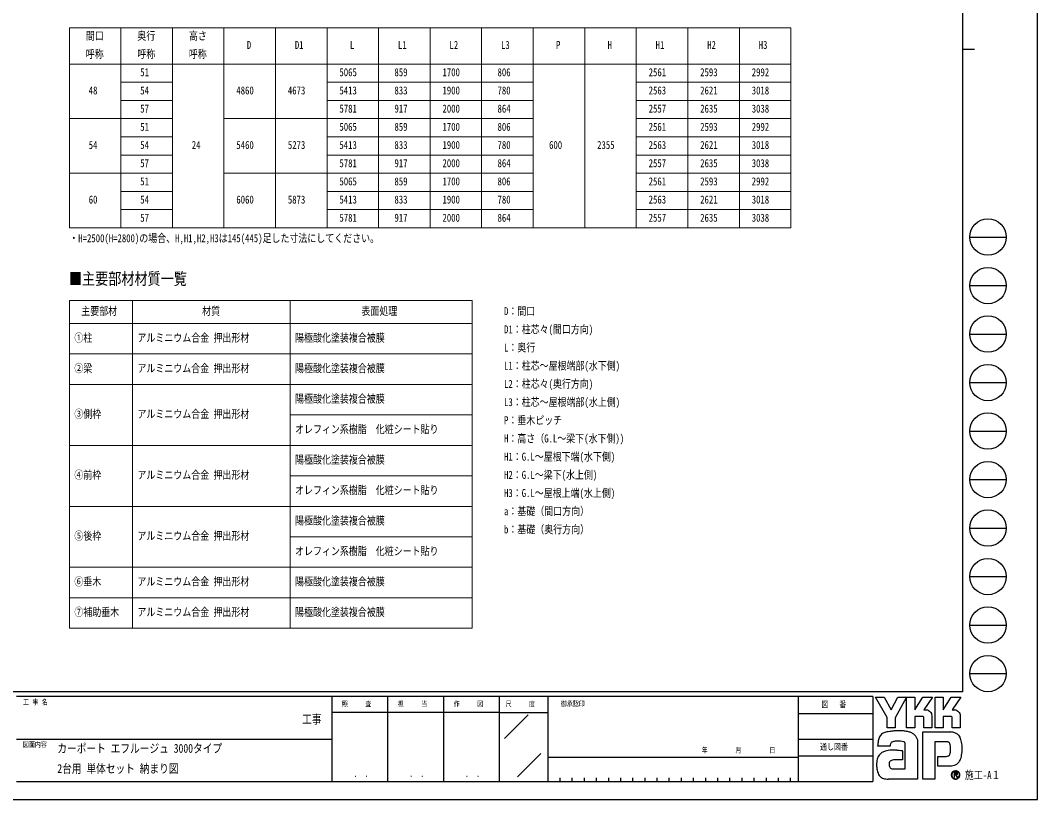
# Model space of a CAD drawing. Units: millimetres, scale not verified. Extents: x -16820 to 16820, y -11880 to 11880.
# Drawn here: x 43 to 16820, y -11880 to 974 of the extents above; entities that cross this region are included whole.
import ezdxf
from ezdxf.enums import TextEntityAlignment as Align

# ---------------------------------------------------------------- set-up
doc = ezdxf.new("R2010")
doc.units = ezdxf.units.MM
doc.header["$LTSCALE"] = 60
doc.layers.add('0-1_TABLE1', color=7, linetype='Continuous', lineweight=18)
doc.layers.add('0-2_USER1', color=3, linetype='Continuous')
doc.layers.add('0-8_YKK_ZWAK', color=7, linetype='Continuous')
doc.styles.add('ＭＳ ゴシック', font='')
doc.styles.get('ＭＳ ゴシック').set_extended_font_data('MS Gothic')

msp = doc.modelspace()

# ---------------------------------------------------------------- linework, layer by layer
at = {"layer": '0-1_TABLE1'}
for p, q in [((850.59, 852.62), (12750.59, 852.62)), ((850.59, 852.62), (850.59, -2447.38)), ((1700.59, 852.62), (1700.59, -2447.38)), ((2550.59, 852.62), (2550.59, -2447.38)), ((3400.59, 852.62), (3400.59, -2447.38)), ((4250.59, 852.62), (4250.59, -2447.38)), ((5100.59, 852.62), (5100.59, -2447.38)), ((5950.59, 852.62), (5950.59, -2447.38)), ((6800.59, 852.62), (6800.59, -2447.38)), ((7650.59, 852.62), (7650.59, -2447.38)), ((8500.59, 852.62), (8500.59, -2447.38)), ((9350.59, 852.62), (9350.59, -2447.38)), ((10200.59, 852.62), (10200.59, -2447.38)), ((11050.59, 852.62), (11050.59, -2447.38)), ((11900.59, 852.62), (11900.59, -2447.38)), ((12750.59, 852.62), (12750.59, -2447.38)), ((850.59, 252.62), (12750.59, 252.62)), ((1700.59, -47.38), (2550.59, -47.38)), ((5100.59, -47.38), (8500.59, -47.38)), ((10200.59, -47.38), (12750.59, -47.38)), ((1700.59, -347.38), (2550.59, -347.38)), ((5100.59, -347.38), (8500.59, -347.38)), ((10200.59, -347.38), (12750.59, -347.38)), ((850.59, -647.38), (2550.59, -647.38)), ((3400.59, -647.38), (8500.59, -647.38)), ((10200.59, -647.38), (12750.59, -647.38)), ((1700.59, -947.38), (2550.59, -947.38)), ((5100.59, -947.38), (8500.59, -947.38)), ((10200.59, -947.38), (12750.59, -947.38)), ((1700.59, -1247.38), (2550.59, -1247.38)), ((5100.59, -1247.38), (8500.59, -1247.38)), ((10200.59, -1247.38), (12750.59, -1247.38)), ((850.59, -1547.38), (2550.59, -1547.38)), ((3400.59, -1547.38), (8500.59, -1547.38)), ((10200.59, -1547.38), (12750.59, -1547.38)), ((1700.59, -1847.38), (2550.59, -1847.38)), ((5100.59, -1847.38), (8500.59, -1847.38)), ((10200.59, -1847.38), (12750.59, -1847.38)), ((1700.59, -2147.38), (2550.59, -2147.38)), ((5100.59, -2147.38), (8500.59, -2147.38)), ((10200.59, -2147.38), (12750.59, -2147.38)), ((853.61, -3645.94), (7493.61, -3645.94)), ((853.61, -3645.94), (853.61, -9052.38)), ((1893.61, -3645.94), (1893.61, -9052.38)), ((4493.61, -3645.94), (4493.61, -9052.38)), ((7493.61, -3645.94), (7493.61, -9052.38)), ((853.61, -4026.64), (7493.61, -4026.64)), ((853.61, -4529.22), (7493.61, -4529.22)), ((853.61, -5031.79), (7493.61, -5031.79)), ((4493.61, -5534.36), (7493.61, -5534.36)), ((853.61, -6036.94), (7493.61, -6036.94)), ((4493.61, -6539.51), (7493.61, -6539.51)), ((853.61, -7042.09), (7493.61, -7042.09)), ((4493.61, -7544.66), (7493.61, -7544.66)), ((853.61, -8047.23), (7493.61, -8047.23)), ((853.61, -8549.81), (7493.61, -8549.81)), ((853.61, -9052.38), (7493.61, -9052.38))]:
    msp.add_line(p, q, dxfattribs=at)
msp.add_lwpolyline([(850.59, -2447.38), (1700.59, -2447.38), (2550.59, -2447.38), (5100.59, -2447.38), (8500.59, -2447.38), (10200.59, -2447.38), (12750.59, -2447.38)], dxfattribs=at)
at = {"layer": '0-8_YKK_ZWAK'}
for p, q in [((15580.08, 11100), (15580.08, -10100)), ((15580.08, 500), (15780.08, 500)), ((15700.08, -2600), (16300.08, -2600)), ((15700.08, -3400), (16300.08, -3400)), ((15700.08, -4200), (16300.08, -4200)), ((15700.08, -5000), (16300.08, -5000)), ((15700.08, -5800), (16300.08, -5800)), ((15700.08, -6600), (16300.08, -6600)), ((15700.08, -7400), (16300.08, -7400)), ((15700.08, -8200), (16300.08, -8200)), ((15700.08, -9000), (16300.08, -9000)), ((15700.08, -9800), (16300.08, -9800)), ((15580.08, -10100), (-15619.92, -10100)), ((5180.08, -10180), (-19.92, -10180)), ((6100.08, -10180), (6100.08, -11580)), ((7020.08, -10180), (7020.08, -11580)), ((7940.08, -10180), (7940.08, -11580)), ((8740.08, -10180), (7940.08, -10180)), ((12870.08, -10180), (8740.08, -10180)), ((8740.08, -10180), (8740.08, -11580)), ((12870.08, -10180), (12870.08, -11580)), ((14100.08, -10180), (12870.08, -10180)), ((14100.08, -10180), (14100.08, -11580)), ((7940.08, -10440), (5180.08, -10440)), ((7940.08, -10440), (8740.08, -10440)), ((8028.42, -10873.16), (8420.15, -10481.43)), ((12870.08, -10460), (14100.08, -10460)), ((-19.92, -10880), (5180.08, -10880)), ((12870.08, -10880), (14100.08, -10880)), ((8242.69, -11503.95), (8627.57, -11119.07)), ((8740.08, -11180), (12870.08, -11180)), ((14100.08, -11160), (12870.08, -11160)), ((8940.08, -11520), (8940.08, -11580)), ((9140.08, -11520), (9140.08, -11580)), ((9340.08, -11520), (9340.08, -11580)), ((9540.08, -11520), (9540.08, -11580)), ((9740.08, -11520), (9740.08, -11580)), ((9940.08, -11520), (9940.08, -11580)), ((10140.08, -11520), (10140.08, -11580)), ((10340.08, -11520), (10340.08, -11580)), ((10540.08, -11520), (10540.08, -11580)), ((10740.08, -11520), (10740.08, -11580)), ((10940.08, -11520), (10940.08, -11580)), ((11140.08, -11520), (11140.08, -11580)), ((11340.08, -11520), (11340.08, -11580)), ((11540.08, -11520), (11540.08, -11580)), ((11740.08, -11520), (11740.08, -11580)), ((11940.08, -11520), (11940.08, -11580)), ((12140.08, -11520), (12140.08, -11580)), ((12340.08, -11520), (12340.08, -11580)), ((12540.08, -11520), (12540.08, -11580)), ((12740.08, -11520), (12740.08, -11580)), ((15466.69, -11535.92), (15466.69, -11535.92)), ((-19.92, -11580), (5180.08, -11580)), ((5180.08, -11580), (7940.08, -11580)), ((7940.08, -11580), (8740.08, -11580)), ((8740.08, -11580), (12870.08, -11580)), ((12870.08, -11580), (14100.08, -11580))]:
    msp.add_line(p, q, dxfattribs=at)
for points in [[(-16820, -11880), (16820, -11880), (16820, 11880), (-16820, 11880)], [(14144.08, -10192), (14291.32, -10192), (14401.89, -10400.4), (14512.16, -10192), (14659.51, -10192), (14470.69, -10527.96), (14470.69, -10696.54), (14336.39, -10696.54), (14336.39, -10523.43)]]:
    msp.add_lwpolyline(points, close=True, dxfattribs=at)
for points in [[(7940.08, -10180), (5180.08, -10180), (5180.08, -11580)], [(14922.19, -10506.44), (14795.08, -10506.44), (14795.08, -10696.39), (14659.66, -10696.39), (14659.66, -10192), (14795.08, -10192), (14795.08, -10398.34), (14928.28, -10192), (15087.35, -10192), (14944.64, -10400.85), (14949.7, -10400.85), (14955.28, -10400.85), (14961.01, -10400.85), (14966.53, -10400.85), (14971.46, -10400.85), (14975.44, -10400.85), (14978.1, -10400.85), (14979.07, -10400.85)], [(15390.05, -10506.44), (15263.08, -10506.44), (15263.08, -10696.54), (15127.58, -10696.54), (15127.58, -10192), (15263.08, -10192), (15263.08, -10398.34), (15396.13, -10192), (15555.21, -10192), (15412.49, -10400.85), (15417.6, -10400.85), (15423.21, -10400.85), (15428.95, -10400.85), (15434.45, -10400.85), (15439.37, -10400.85), (15443.32, -10400.85), (15445.97, -10400.85), (15446.93, -10400.85)], [(15018.02, -10408.85), (15034.2, -10418.09), (15047.89, -10430.13), (15058.9, -10444.47), (15067.02, -10460.6), (15072.04, -10477.99), (15073.77, -10496.14), (15073.77, -10696.87), (14941.64, -10696.87), (14941.64, -10525.64)], [(15485.93, -10408.85), (15502.15, -10418.09), (15515.9, -10430.13), (15526.96, -10444.47), (15535.13, -10460.6), (15540.19, -10477.99), (15541.92, -10496.14), (15541.92, -10696.54), (15409.5, -10696.54), (15409.5, -10525.64)], [(14830.83, -10876.66), (14836.51, -10899.61), (14839.72, -10924.17), (14840.74, -10950.34), (14840.74, -11540), (14358.21, -11540)], [(15315.48, -10926.03), (15124.78, -10926.03), (15124.78, -11540), (14924.92, -11540), (14924.92, -10763.17), (15389.41, -10763.17)], [(15514.85, -10818.05), (15527.89, -10834.5), (15537.65, -10850.44), (15544.46, -10864.86)], [(14419.18, -10929.25), (14409.89, -10934.48), (14402.64, -10940.87), (14397.15, -10948.33), (14393.17, -10956.78), (14390.42, -10966.12), (14388.64, -10976.28), (14387.56, -10987.16), (14386.92, -10998.67), (14186.98, -10999.16), (14187.56, -10971.81), (14188.67, -10941.09)], [(14495.79, -11062.11), (14533.63, -11064.61), (14563.38, -11067.94), (14582.84, -11071.07), (14589.82, -11072.93), (14589.82, -11225.89), (14567.69, -11223.56), (14543.42, -11222.24), (14518.59, -11221.73), (14494.75, -11221.81), (14473.47, -11222.25), (14456.33, -11222.84), (14444.9, -11223.35), (14440.74, -11223.57), (14423.45, -11226.73), (14408.54, -11231.68), (14396.01, -11238.45), (14385.87, -11247.08), (14378.11, -11257.59), (14372.73, -11270.02), (14369.74, -11284.4), (14369.14, -11300.76), (14371.05, -11318.75), (14374.87, -11333.63), (14380.37, -11345.67), (14387.31, -11355.16), (14395.44, -11362.38), (14404.54, -11367.62), (14414.35, -11371.16), (14424.64, -11373.29), (14637.05, -11373.29), (14637.05, -10980.3), (14637.11, -10972.5), (14636.7, -10964.89), (14635.71, -10957.55), (14634, -10950.58), (14631.45, -10944.1), (14627.94, -10938.19), (14623.35, -10932.95), (14617.55, -10928.5)], [(14617.55, -10928.5), (14605.09, -10923.61), (14585.18, -10919.46), (14559.76, -10916.41), (14530.83, -10914.78), (14500.33, -10914.91), (14470.25, -10917.14)], [(15383.31, -11043.99), (15383.06, -11018.53), (15381.84, -10995.59), (15378.97, -10975.45), (15373.75, -10958.37)], [(15498.25, -11283.89), (15479.8, -11298.23), (15460.58, -11309.5), (15440.73, -11317.92), (15420.4, -11323.68), (15399.74, -11326.98), (15378.88, -11328.04), (15173.44, -11328.04), (15173.44, -11166.65), (15289.29, -11166.65), (15310.65, -11166.35), (15329.43, -11164.54), (15345.54, -11159.81)], [(15498.42, -11450.39), (15498.33, -11448.04), (15498.03, -11445.79), (15497.55, -11443.62), (15496.87, -11441.55), (15496.01, -11439.59), (15494.96, -11437.75), (15493.73, -11436.03), (15492.32, -11434.45), (15490.47, -11432.81), (15488.41, -11431.38), (15486.16, -11430.17), (15483.73, -11429.17), (15481.11, -11428.39), (15478.33, -11427.83), (15475.4, -11427.49), (15472.31, -11427.37), (15441.99, -11427.37), (15441.99, -11516.56), (15451.16, -11516.56), (15451.16, -11436.47), (15472.31, -11436.47), (15474.49, -11436.54), (15476.55, -11436.75), (15478.47, -11437.11), (15480.25, -11437.6), (15481.89, -11438.22), (15483.37, -11438.98), (15484.7, -11439.87), (15485.86, -11440.89)], [(15489.44, -11450.39), (15488.88, -11454.67), (15487.35, -11458.05), (15485.05, -11460.63), (15482.18, -11462.5), (15478.97, -11463.78), (15475.62, -11464.56), (15472.33, -11464.96), (15469.31, -11465.06), (15461.38, -11465.06), (15465.38, -11471.88), (15491.57, -11516.86), (15502.06, -11516.86), (15476.8, -11473.56), (15479.17, -11473.09), (15481.42, -11472.5), (15483.56, -11471.78), (15485.58, -11470.93), (15487.47, -11469.96), (15489.23, -11468.86), (15490.85, -11467.64), (15492.32, -11466.3)]]:
    msp.add_lwpolyline(points, dxfattribs=at)
for centre in [(16000.08, -2600), (16000.08, -3400), (16000.08, -4200), (16000.08, -5000), (16000.08, -5800), (16000.08, -6600), (16000.08, -7400), (16000.08, -8200), (16000.08, -9000), (16000.08, -9800)]:
    msp.add_circle(centre, 300, dxfattribs=at)
for centre, radius, start, end in [((14979.26, -10500.76), 99.91, 78.26798, 90.11215), ((15447.12, -10500.93), 100.09, 78.27851, 90.10826), ((14922.9, -10525.17), 18.75, 358.57817, 92.1683), ((14980.7, -10493.48), 92.5, 66.19963, 78.22058), ((15390.84, -10525.08), 18.66, 358.29941, 92.43455), ((15448.5, -10493.92), 92.94, 66.2483, 78.23226), ((14428.16, -10943.47), 238.72, 163.48385, 171.57982), ((14366.42, -10925.15), 174.32, 152.2125, 163.4865), ((14339.75, -10911.36), 144.29, 138.03852, 152.12015), ((14339.73, -10912.03), 144.73, 122.60463, 137.83438), ((14358.86, -10942.98), 181.11, 108.37421, 122.42809), ((14389.17, -11050.77), 293, 100.93159, 107.35499), ((14488.21, -11531.27), 783.59, 97.86054, 101.37938), ((14534.71, -11854.32), 1109.97, 94.90201, 97.9576), ((14537.88, -11880.18), 1136.01, 91.6169, 94.94971), ((14533.48, -11696.24), 952.01, 87.51794, 91.66439), ((14545.84, -11431.1), 686.59, 81.92631, 87.59083), ((14582.35, -11180.92), 433.76, 73.67137, 82.05943), ((14636.5, -10999.67), 244.6, 60.60528, 73.9085), ((14658.67, -10955.46), 195.21, 52.17347, 59.90542), ((14678.5, -10929.79), 162.78, 43.55042, 52.14561), ((14689.43, -10919.23), 147.59, 34.48659, 43.50182), ((14689.5, -10919.01), 147.4, 25.58915, 34.43128), ((14676.39, -10925.15), 161.88, 17.43089, 25.54591), ((15381.82, -10976.85), 213.82, 78.73198, 87.96551), ((15388.09, -10944.79), 181.15, 69.03034, 78.69541), ((15393.93, -10929.2), 164.51, 59.39484, 68.9885), ((15396.64, -10924.46), 159.04, 50.3012, 59.3616), ((15395.65, -10925.57), 160.53, 42.05209, 50.28551), ((15316.37, -10971.25), 251.69, 14.76267, 25.00486), ((14551.22, -10961.83), 363.14, 171.55622, 176.72493), ((14428.1, -11486.45), 422.57, 99.87193, 106.59825), ((14450.58, -11613.09), 551.18, 94.78469, 99.91711), ((14461.52, -11739.08), 677.65, 90.80099, 94.81812), ((14471.96, -11054.52), 135.93, 102.4979, 112.84632), ((14498.26, -11167.97), 252.4, 96.37207, 102.75341), ((14463.18, -11832.9), 771.48, 87.57779, 90.82714), ((15316.57, -11024.04), 98.02, 77.94572, 90.63794), ((15325.08, -10984.07), 57.15, 60.20991, 77.92418), ((15330.61, -10973.68), 45.39, 39.8078, 59.75378), ((15322.85, -10979.62), 55.15, 22.65544, 39.38165), ((14928.81, -11046.31), 454.5, 355.2339, 0.29193), ((15162.01, -11013.32), 411.68, 7.9139, 14.95041), ((15007.83, -11035.74), 567.48, 2.54376, 8.01251), ((14944.68, -11042.01), 630.7, 352.8937, 357.82206), ((14919.45, -11040.38), 655.97, 357.76419, 2.60674), ((14435.93, -11282.78), 272.02, 164.97537, 174.56739), ((14369.83, -11265.16), 203.61, 153.89178, 164.94341), ((14339.71, -11250.68), 170.2, 142.04688, 153.80771), ((14333.9, -11246.51), 163.05, 130.60221, 141.94427), ((14343.5, -11258.05), 178.07, 120.60724, 130.53081), ((14362.46, -11290.29), 215.47, 112.58838, 120.58162), ((14387.97, -11351.6), 281.87, 106.61303, 112.59024), ((15326.88, -11117.71), 46.05, 293.91672, 314.09376), ((15320.6, -11112.17), 54.4, 314.78099, 333.92928), ((15280.2, -11092.55), 99.31, 334.00676, 347.34989), ((15169.99, -11067.03), 212.44, 347.14308, 355.40008), ((15401.44, -11157.7), 157.39, 326.23251, 339.61931), ((15253.62, -11100.47), 315.9, 339.22498, 347.31457), ((15076.6, -11059.17), 497.67, 347.15166, 352.97565), ((14552.53, -11293.95), 389.16, 174.55588, 182.47272), ((14769.99, -11290.53), 606.59, 181.90948, 187.89042), ((14514.77, -11326.42), 348.86, 187.80471, 196.36971), ((15466.81, -11472.76), 70.56, 90.09157, 179.92363), ((15466.8, -11472.62), 70.43, 44.93442, 90.08536), ((15364.91, -11133.55), 200.95, 311.57033, 318.66243), ((15341.65, -11113.15), 231.89, 318.67367, 325.29112), ((14380.02, -11366.23), 208.35, 196.3102, 208.20993), ((14321.34, -11397.46), 141.88, 208.29777, 223.35561), ((14308.1, -11409.1), 124.27, 223.64205, 239.63663), ((14319.09, -11389.12), 147.06, 239.8785, 253.65355), ((14339.2, -11320.03), 219.02, 253.69102, 263.74909), ((14356.23, -11168.39), 371.62, 263.68487, 270.30455), ((15466.38, -11472.84), 70.14, 179.86065, 225.14399), ((15466.36, -11472.53), 62.75, 134.8007, 180.12175), ((15466.11, -11472.93), 62.49, 179.75513, 225.29722), ((15466.71, -11472.84), 70.37, 224.94536, 269.98445), ((15466.55, -11472.18), 62.62, 89.86602, 135.149), ((15466.57, -11473.5), 62.42, 224.62822, 270.10973), ((15466.82, -11472.65), 63.1, 45.03108, 90.11509), ((15466.59, -11472.56), 63.35, 270.09072, 359.90926), ((15466.71, -11472.5), 70.72, 269.98802, 314.93777), ((15476.03, -11450.01), 13.41, 358.3894, 42.86139), ((15476.3, -11451.03), 22.14, 316.37674, 1.6565), ((15466.86, -11472.67), 63.09, 0.00643, 45.07115), ((15467.36, -11472.41), 69.88, 359.78949, 45.13288), ((15467.19, -11472.95), 70.06, 314.92572, 0.23508)]:
    msp.add_arc(centre, radius, start, end, dxfattribs=at)

# ---------------------------------------------------------------- texts
at = {"layer": '0-1_TABLE1', "style": 'ＭＳ ゴシック', "width": 0.8}
for s, p in [('間口', (1121.99, 612.62)), ('奥行', (1971.99, 612.62)), ('高さ', (2821.99, 612.62)), ('D', (3777.59, 462.62)), ('D1', (4569.99, 462.62)), ('L', (5477.59, 462.62)), ('L1', (6269.99, 462.62)), ('L2', (7119.99, 462.62)), ('L3', (7969.99, 462.62)), ('P', (8877.59, 462.62)), ('H', (9727.59, 462.62)), ('H1', (10519.99, 462.62)), ('H2', (11369.99, 462.62)), ('H3', (12219.99, 462.62)), ('呼称', (1121.99, 312.62)), ('呼称', (1971.99, 312.62)), ('呼称', (2821.99, 312.62)), ('51', (2019.99, 12.62)), ('5065', (5304.79, 12.62)), ('859', (6212.39, 12.62)), ('1700', (7004.79, 12.62)), ('806', (7912.39, 12.62)), ('2561', (10404.79, 12.62)), ('2593', (11254.79, 12.62)), ('2992', (12104.79, 12.62)), ('48', (1169.99, -287.38)), ('54', (2019.99, -287.38)), ('4860', (3604.79, -287.38)), ('4673', (4454.79, -287.38)), ('5413', (5304.79, -287.38)), ('833', (6212.39, -287.38)), ('1900', (7004.79, -287.38)), ('780', (7912.39, -287.38)), ('2563', (10404.79, -287.38)), ('2621', (11254.79, -287.38)), ('3018', (12104.79, -287.38)), ('57', (2019.99, -587.38)), ('5781', (5304.79, -587.38)), ('917', (6212.39, -587.38)), ('2000', (7004.79, -587.38)), ('864', (7912.39, -587.38)), ('2557', (10404.79, -587.38)), ('2635', (11254.79, -587.38)), ('3038', (12104.79, -587.38)), ('51', (2019.99, -887.38)), ('5065', (5304.79, -887.38)), ('859', (6212.39, -887.38)), ('1700', (7004.79, -887.38)), ('806', (7912.39, -887.38)), ('2561', (10404.79, -887.38)), ('2593', (11254.79, -887.38)), ('2992', (12104.79, -887.38)), ('54', (1169.99, -1187.38)), ('54', (2019.99, -1187.38)), ('24', (2869.99, -1187.38)), ('5460', (3604.79, -1187.38)), ('5273', (4454.79, -1187.38)), ('5413', (5304.79, -1187.38)), ('833', (6212.39, -1187.38)), ('1900', (7004.79, -1187.38)), ('780', (7912.39, -1187.38)), ('600', (8762.39, -1187.38)), ('2355', (9554.79, -1187.38)), ('2563', (10404.79, -1187.38)), ('2621', (11254.79, -1187.38)), ('3018', (12104.79, -1187.38)), ('57', (2019.99, -1487.38)), ('5781', (5304.79, -1487.38)), ('917', (6212.39, -1487.38)), ('2000', (7004.79, -1487.38)), ('864', (7912.39, -1487.38)), ('2557', (10404.79, -1487.38)), ('2635', (11254.79, -1487.38)), ('3038', (12104.79, -1487.38)), ('51', (2019.99, -1787.38)), ('5065', (5304.79, -1787.38)), ('859', (6212.39, -1787.38)), ('1700', (7004.79, -1787.38)), ('806', (7912.39, -1787.38)), ('2561', (10404.79, -1787.38)), ('2593', (11254.79, -1787.38)), ('2992', (12104.79, -1787.38)), ('60', (1169.99, -2087.38)), ('54', (2019.99, -2087.38)), ('6060', (3604.79, -2087.38)), ('5873', (4454.79, -2087.38)), ('5413', (5304.79, -2087.38)), ('833', (6212.39, -2087.38)), ('1900', (7004.79, -2087.38)), ('780', (7912.39, -2087.38)), ('2563', (10404.79, -2087.38)), ('2621', (11254.79, -2087.38)), ('3018', (12104.79, -2087.38)), ('57', (2019.99, -2387.38)), ('5781', (5304.79, -2387.38)), ('917', (6212.39, -2387.38)), ('2000', (7004.79, -2387.38)), ('864', (7912.39, -2387.38)), ('2557', (10404.79, -2387.38)), ('2635', (11254.79, -2387.38)), ('3038', (12104.79, -2387.38)), ('主要部材', (1047.21, -3926.29)), ('材質', (3040.01, -3926.29)), ('表面処理', (5667.21, -3926.29)), ('①柱', (933.61, -4367.93)), ('アルミニウム合金 押出形材', (1973.61, -4367.93)), ('陽極酸化塗装複合被膜', (4573.61, -4367.93)), ('②梁', (933.61, -4870.5)), ('アルミニウム合金 押出形材', (1973.61, -4870.5)), ('陽極酸化塗装複合被膜', (4573.61, -4870.5)), ('陽極酸化塗装複合被膜', (4573.61, -5373.08)), ('③側枠', (933.61, -5624.36)), ('アルミニウム合金 押出形材', (1973.61, -5624.36)), ('オレフィン系樹脂\u3000化粧シート貼り', (4573.61, -5875.65)), ('陽極酸化塗装複合被膜', (4573.61, -6378.22)), ('④前枠', (933.61, -6629.51)), ('アルミニウム合金 押出形材', (1973.61, -6629.51)), ('オレフィン系樹脂\u3000化粧シート貼り', (4573.61, -6880.8)), ('陽極酸化塗装複合被膜', (4573.61, -7383.37)), ('⑤後枠', (933.61, -7634.66)), ('アルミニウム合金 押出形材', (1973.61, -7634.66)), ('オレフィン系樹脂\u3000化粧シート貼り', (4573.61, -7885.95)), ('⑥垂木', (933.61, -8388.52)), ('アルミニウム合金 押出形材', (1973.61, -8388.52)), ('陽極酸化塗装複合被膜', (4573.61, -8388.52)), ('⑦補助垂木', (933.61, -8891.09)), ('アルミニウム合金 押出形材', (1973.61, -8891.09)), ('陽極酸化塗装複合被膜', (4573.61, -8891.09))]:
    msp.add_text(s, height=132, dxfattribs=at).set_placement(p, align=Align.BOTTOM_LEFT)
at = {"layer": '0-2_USER1', "style": 'ＭＳ ゴシック', "width": 0.8}
for s, height, p in [('・H=2500(H=2800)の場合、H,H1,H2,H3は145(445)足した寸法にしてください。', 132, (850.59, -2725.16)), ('■主要部材材質一覧', 197.9, (844.78, -3445.6)), ('D：間口', 132, (8019.43, -3928.12)), ('D1：柱芯々(間口方向)', 132, (8019.43, -4228.12)), ('L：奥行', 132, (8019.43, -4528.12)), ('L1：柱芯～屋根端部(水下側)', 132, (8019.43, -4828.12)), ('L2：柱芯々(奥行方向)', 132, (8019.43, -5128.12)), ('L3：柱芯～屋根端部(水上側)', 132, (8019.43, -5428.12)), ('P：垂木ピッチ', 132, (8019.43, -5728.12)), ('H：高さ（G.L～梁下(水下側))', 132, (8019.43, -6028.12)), ('H1：G.L～屋根下端(水下側)', 132, (8019.43, -6328.12)), ('H2：G.L～梁下(水上側)', 132, (8019.43, -6628.12)), ('H3：G.L～屋根上端(水上側)', 132, (8019.43, -6928.12)), ('a：基礎（間口方向）', 132, (8019.43, -7228.12)), ('b：基礎（奥行方向）', 132, (8019.43, -7528.12)), ('カーポート エフルージュ 3000タイプ', 146.6, (652.63, -11150.97)), ('2台用 単体セット 納まり図', 146.6, (652.63, -11484.31))]:
    msp.add_text(s, height=height, dxfattribs=at).set_placement(p, align=Align.BOTTOM_LEFT)
at = {"layer": '0-8_YKK_ZWAK', "style": 'ＭＳ ゴシック', "width": 0.8}
for s, height, p in [('工 事 名', 87.98, (85.08, -10340)), ('照     査', 87.98, (5345.68, -10370)), ('担     当', 87.98, (6268.88, -10370)), ('作     図', 87.98, (7188.88, -10370)), ('尺     度', 87.98, (8045.68, -10370)), ('御承認印', 87.98, (8956.55, -10370)), ('図\u3000 番', 102.6, (13253.61, -10390)), ('工事', 146.6, (4689.33, -10669.86)), ('図面内容', 87.98, (85.08, -11040)), ('年        月        日', 87.98, (11279.63, -11132.86)), ('通し図番', 102.6, (13231.21, -11090)), ('施工-A１', 132, (15620.08, -11580)), ('． ．', 103.7, (5540, -11537.41)), ('． ．', 103.7, (6460, -11537.41)), ('． ．', 103.7, (7380, -11537.41))]:
    msp.add_text(s, height=height, dxfattribs=at).set_placement(p, align=Align.BOTTOM_LEFT)

doc.saveas('drawing.dxf')
